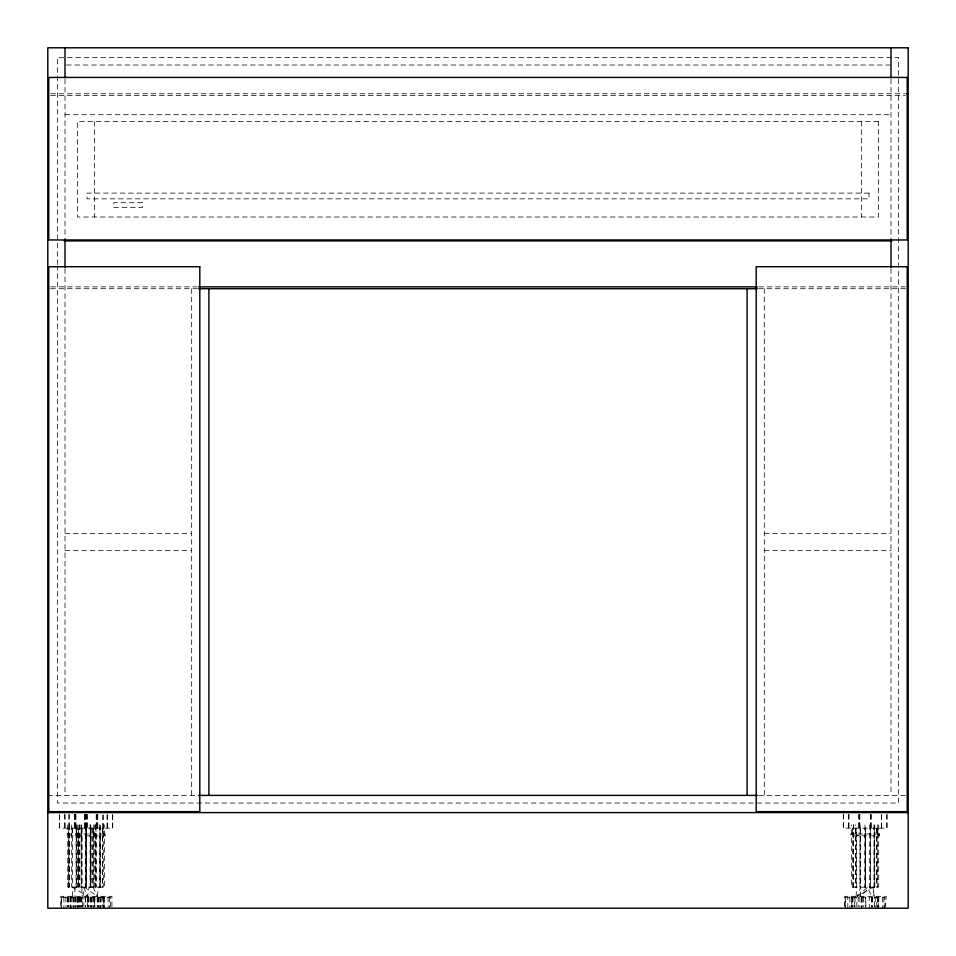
<?xml version="1.0" encoding="UTF-8"?>
<svg xmlns="http://www.w3.org/2000/svg" width="956" height="956" viewBox="0 0 956 956"><rect width="100%" height="100%" fill="white"/><g stroke="black" fill="none" stroke-linecap="round" stroke-linejoin="round"><path stroke-width="0.72" stroke-dasharray="4.78 3.58" d="M67.733 824.861L67.733 887.156L104.347 887.156L104.347 824.861M68.617 887.156L68.617 828.147M69.513 824.861L69.513 887.156M71.688 824.861L71.688 887.156M75.094 828.147L75.094 814.428M76.086 835.831L76.086 834.002M76.086 824.861L76.086 887.156M76.253 828.147L76.253 887.156M76.588 835.831L76.588 834.002M77.293 824.861L77.293 887.156M78.177 887.156L78.177 828.147M79.073 824.861L79.073 887.156M81.26 835.831L81.248 824.861M84.654 828.147L84.654 814.428M85.646 835.831L85.646 834.002M85.646 824.861L85.646 887.156M85.932 835.831L85.932 887.156L85.813 828.147M85.932 834.002L85.932 824.861M86.255 824.861L86.148 887.156L86.148 828.147M90.82 835.831L90.82 887.156L90.82 824.861M90.82 834.002L90.82 828.147M93.76 835.831L93.76 828.147M94.345 906.826L94.345 897.218M94.787 887.156L94.787 824.861M95.492 824.861L95.492 887.156M95.815 824.861L95.815 887.156M95.994 834.002L95.994 887.156L95.994 828.147M97.512 828.147L97.512 814.428M100.38 835.831L100.38 887.156L100.38 824.861M102.913 828.147L102.913 814.428M103.152 828.147L103.152 814.428M103.32 835.831L103.32 828.147M103.905 906.826L103.905 897.218M107.072 828.147L107.072 814.428M112.473 828.147L112.473 814.428M112.712 814.428L112.712 828.147L59.368 828.147L59.368 814.428M844.698 906.718L844.698 896.31L886.296 896.31L885.137 906.874M847.817 908.2L847.817 897.218M851.796 906.826L851.796 897.218M852.537 887.156L852.68 828.147M853.433 887.156L853.433 824.861M854.294 906.826L854.294 897.218M855.608 834.002L855.608 824.861M856.361 887.156L856.361 828.147M865.18 835.831L865.18 887.156L865.18 828.147L865.18 834.002M870.175 824.861L870.175 887.156M874.477 906.826L874.477 897.218M874.74 887.156L874.74 824.861M876.736 906.826L876.736 897.218M876.927 828.147L876.927 887.156M877.823 834.002L877.823 828.147M878.265 908.2L878.265 897.218M881.432 828.147L881.432 814.428M856.158 896.31L856.468 887.156M83.005 896.31L84.439 887.156L97.201 896.31L98.635 887.156M72.548 896.31L72.238 887.156L87.641 896.31L89.075 887.156M874.202 896.31L872.995 887.156L857.365 896.31L860.675 887.156L860.675 896.31L869.685 887.156M857.365 896.31L867.51 887.156L871.561 896.31M66.502 65.008L890.992 65.008M50.788 93.76L905.272 93.76M50.668 95.6L905.332 95.6M65.008 114.72L890.992 114.72M50.788 286.872L197.175 286.872M758.825 286.872L905.332 286.872M50.668 288.712L197.414 288.712M758.586 288.712L908.2 288.712M65.008 533.448L191.678 533.448M764.322 533.448L890.992 533.448M65.008 550.656L191.678 550.656M764.322 550.656L890.992 550.656M47.8 795.392L197.414 795.392M758.586 795.392L908.2 795.392M855.524 834.002L858.631 835.831M93.15 887.156L97.201 896.31M83.59 887.156L87.641 896.31M872.995 887.156L873.892 896.31M81.798 887.156L82.108 896.31M890.992 79.025L890.992 237.315M890.992 268.648L890.992 795.392M887.072 814.428L887.072 828.147L843.288 828.147L843.288 814.428M886.833 814.428L886.833 828.147M884.886 908.2L884.886 897.218L869.279 897.218L869.279 908.2M883.858 897.218L883.977 908.2M882.448 897.218L882.448 908.2M881.659 814.428L881.659 828.147M878.707 824.861L878.707 887.156L851.653 887.156L851.653 824.861M878.791 897.218L878.791 906.826M878.11 897.218L878.11 906.826M877.68 824.861L877.68 887.156M877.751 897.218L877.751 908.2M876.795 828.147L876.795 887.156M875.206 897.218L875.146 908.2M874.25 828.147L874.25 887.156M873.999 824.861L873.999 887.156M872.541 897.218L872.541 906.826M871.932 897.218L871.932 908.2M871.525 897.218L871.525 906.826M871.346 814.428L871.454 828.147M870.689 814.428L870.689 828.147M870.581 814.428L870.581 828.147M870.354 828.147L870.354 887.156M869.852 824.861L869.852 887.156M865.813 906.826L865.813 897.218L858.249 897.218L858.249 906.826M865.359 828.147L865.359 887.156M865.276 897.218L865.276 906.826M865.001 824.861L865.001 887.156M863.376 897.218L863.376 906.826M862.216 897.218L862.216 906.826M861.356 121.412L861.356 217.012M860.508 828.147L860.508 887.156M860.173 828.147L860.006 887.156L860.006 824.861M859.779 814.428L859.779 828.147M859.898 897.218L859.898 906.826M859.671 814.428L859.671 828.147M859.014 814.428L859.014 828.147M858.906 814.428L858.906 828.147M856.851 906.826L856.851 897.218L845.188 897.218L845.188 908.2M856.11 828.147L856.11 887.156M855.608 828.147L855.608 887.156M855.058 897.218L855.058 906.826M853.565 824.861L853.565 887.156M852.991 897.218L852.991 906.826M852.537 828.147L852.537 835.831M852.394 897.218L852.394 906.826M851.473 897.218L851.473 908.2M849.836 897.218L849.884 908.2M848.928 814.428L848.928 828.147M848.701 814.428L848.701 828.147M845.498 897.218L845.498 908.2M843.527 814.428L843.527 828.147M764.322 288.712L764.322 795.392M191.678 288.712L191.678 795.392M111.936 906.718L111.936 896.31L60.778 896.31L60.778 908.2M110.526 906.826L110.526 897.218L83.889 897.218L83.889 906.826M109.498 897.218L109.498 908.2M108.088 897.218L108.088 908.2M107.299 814.428L107.299 828.147M104.431 897.218L104.431 908.2M103.75 897.218L103.75 906.826M103.32 824.861L103.32 887.156M103.391 897.218L103.391 908.2M102.567 828.147L102.567 887.156M102.435 828.147L102.435 887.156M102.376 896.31L102.376 906.826M100.966 897.218L100.966 906.826M100.846 897.218L100.786 908.2M100.117 897.218L100.117 906.826M99.938 897.218L99.938 908.2M99.89 828.147L99.89 887.156M99.639 824.861L99.639 887.156M98.528 897.218L98.528 908.2M98.181 897.218L98.181 906.826M97.739 814.428L97.739 828.147M97.572 897.218L97.572 906.826M97.165 897.218L97.165 906.826M96.986 814.428L97.094 828.147M96.329 814.428L96.329 828.147M96.221 814.428L96.221 828.147M95.672 834.002L95.672 835.831M94.919 897.218L94.871 906.826M94.644 121.412L94.644 217.012M94.19 897.218L94.19 906.826M93.76 824.861L93.76 887.156M93.831 897.218L93.831 908.2M93.007 828.147L93.007 887.156M92.875 828.147L92.875 887.156M92.816 897.218L92.816 906.826M91.453 897.218L91.453 906.826M91.226 897.218L91.286 908.2M90.999 828.147L90.999 887.156M90.916 897.218L90.916 906.826M90.641 824.861L90.641 887.156M90.557 897.218L90.557 906.826M90.33 828.147L90.33 887.156M90.079 824.861L90.079 887.156M89.016 897.218L89.016 906.826M88.621 897.218L88.621 906.826M88.012 897.218L88.012 906.826M87.856 897.218L87.856 906.826M87.605 897.218L87.605 906.826M87.426 814.428L87.534 828.147M86.769 814.428L86.769 828.147M86.661 814.428L86.661 828.147M86.434 828.147L86.434 887.156M85.419 814.428L85.419 828.147M85.538 897.218L85.538 906.826M85.311 814.428L85.311 828.147M85.359 897.218L85.359 906.826M84.546 814.428L84.546 828.147M82.491 906.826L82.491 897.218L61.268 897.218L61.268 908.2M82.001 828.147L82.001 887.156M81.893 897.218L81.893 906.826M81.75 828.147L81.75 887.156M81.439 828.147L81.439 887.156M81.26 828.147L81.26 887.156M81.356 897.218L81.356 906.826M81.081 824.861L81.081 887.156M80.698 897.218L80.698 906.826M79.934 897.218L79.934 906.826M79.456 897.218L79.456 906.826M79.205 824.861L79.205 887.156M78.631 897.218L78.631 906.826M78.32 828.147L78.32 887.156M78.296 897.218L78.296 906.826M78.034 897.218L78.034 906.826M77.436 897.218L77.436 906.826M77.113 897.218L77.113 906.826M76.588 828.147L76.588 887.156M75.859 814.428L75.859 828.147M75.978 897.218L75.978 906.826M75.751 814.428L75.751 828.147M75.476 897.218L75.524 908.2M74.986 814.428L74.986 828.147M74.879 887.156L74.879 896.31M74.568 814.428L74.568 828.147M74.341 814.428L74.341 828.147M74.329 897.218L74.329 906.826M73.457 897.218L73.457 908.2M72.931 897.218L72.931 906.826M72.441 828.147L72.441 887.156M72.19 828.147L72.19 835.831M71.138 897.218L71.138 908.2M70.828 897.218L70.828 908.2M70.338 896.31L70.338 908.2M69.645 824.861L69.645 887.156M69.167 814.428L69.167 828.147M69.071 897.218L69.071 906.826M68.928 814.428L68.928 828.147M68.76 828.147L68.76 887.156M68.474 897.218L68.474 906.826M67.876 897.218L67.876 906.826M67.553 897.218L67.553 906.826M65.916 897.218L65.964 908.2M65.008 79.025L65.008 237.315M65.008 268.648L65.008 795.392M65.008 814.428L65.008 828.147M64.781 814.428L64.781 828.147M63.897 897.218L63.897 908.2M61.578 897.218L61.578 908.2M59.607 814.428L59.607 828.147M57.36 264.657L57.36 57.36L898.64 57.36L898.64 803.04L57.36 803.04L57.36 266.15M77.759 897.218L77.759 908.2L77.818 897.218M87.319 897.218L87.319 906.826L87.378 897.218M861.679 897.218L861.679 908.2L861.738 897.218M878.564 121.412L77.436 121.412L77.436 217.012L878.564 217.012L878.564 121.412M869.004 193.112L86.996 193.112L86.996 198.848L869.004 198.848L869.004 193.112M142.444 202.672L113.764 202.672L113.764 207.452L142.444 207.452L142.444 202.672M105.232 834.002L66.848 834.002L66.848 835.831L105.232 835.831L105.232 834.002M879.592 834.002L850.768 834.002L850.768 835.831L879.592 835.831L879.592 834.002"/><path stroke-width="1.43" d="M906.766 93.76L908.2 93.76M64.231 240.912L891.769 240.912M198.669 286.872L757.331 286.872M198.669 288.712L757.331 288.712M198.669 795.392L757.331 795.392M47.8 812.6L908.2 812.6M890.992 47.8L890.992 77.639M890.992 238.797L890.992 267.154M747.114 288.712L747.114 795.392M208.886 288.712L208.886 795.392M65.008 47.8L65.008 77.639M65.008 238.797L65.008 267.154M908.2 47.8L47.8 47.8L47.8 908.2L908.2 908.2L908.2 47.8M907.244 77.436L48.756 77.436L48.756 239.956L907.244 239.956L907.244 77.436M199.804 266.724L48.756 266.724L48.756 811.644L199.804 811.644L199.804 266.724M907.244 266.724L756.196 266.724L756.196 811.644L907.244 811.644L907.244 266.724"/></g></svg>
